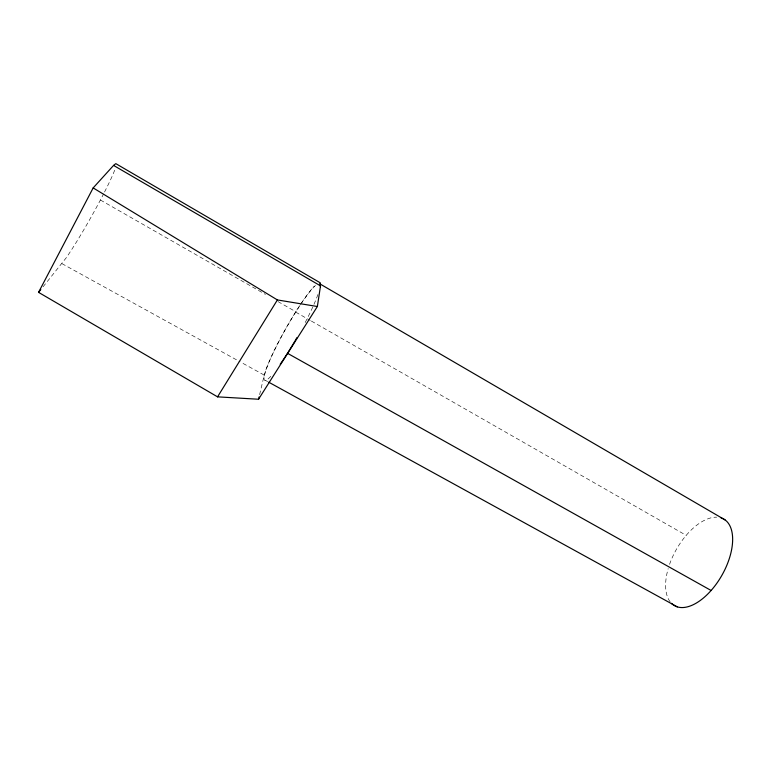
<?xml version="1.0" encoding="UTF-8"?>
<svg xmlns="http://www.w3.org/2000/svg" width="771" height="771" viewBox="0 0 771 771"><rect width="100%" height="100%" fill="white"/><g stroke="black" fill="none" stroke-linecap="round" stroke-linejoin="round"><path stroke-width="0.58" stroke-dasharray="3.85 2.89" d="M263.981 376.209L266.313 368.567A56.717 7.161 -60.5 0 1 300.863 303.87M259.625 394.636L264.241 375.111L241.063 362.331M43.07 286.793L66.161 257.88A59.704 4.481 -60.6 0 0 103.565 193.955M61.911 263.615L240.003 361.753M265.561 380.45L267.662 381.606M100.403 200.017L265.475 294.416M278.013 301.586L295.775 311.735M295.707 312.11L310.318 320.466M311.368 321.064L686.209 535.363M317.912 294.503A55.618 7.026 -60.5 0 1 304.208 324.379M270.804 376.306A55.618 7.026 -60.5 0 1 268.559 363.372A55.618 7.026 -60.5 0 1 300.083 305.306M300.69 304.381A55.618 7.026 -60.5 0 1 315.541 285.386M670.134 601.794A49.807 26.185 -60.4 0 1 668.206 568.574M669.546 564.372A49.807 26.185 -60.4 0 1 716.693 517.187M114.677 170.198A59.704 4.481 -60.6 0 1 104.066 192.962M301.48 302.945A56.717 7.161 -60.5 0 1 314.269 286.186"/><path stroke-width="1.16" d="M317.363 306.511L320.514 285.877L113.578 165.418L93.166 187.912L38.55 292.354L217.557 396.853L258.536 399.243L317.363 306.511L277.387 299.938L93.166 187.912M258.536 399.243L259.085 396.94M320.37 286.812L320.302 282.841L115.795 163.635L113.578 165.418M217.557 396.853L277.387 299.938M38.55 292.354L40.815 289.568M268.713 382.185L677.304 606.864M287.496 353.291L711.103 590.48M319.743 283.786L725.116 519.943M296.902 337.659A55.618 7.026 -60.5 0 1 295.736 339.683M295.158 340.686A55.618 7.026 -60.5 0 1 280.22 364.249M721.03 517.89A49.807 26.185 -60.4 0 1 721.502 575.995A49.807 26.185 -60.4 0 1 671.464 603.317"/></g></svg>
